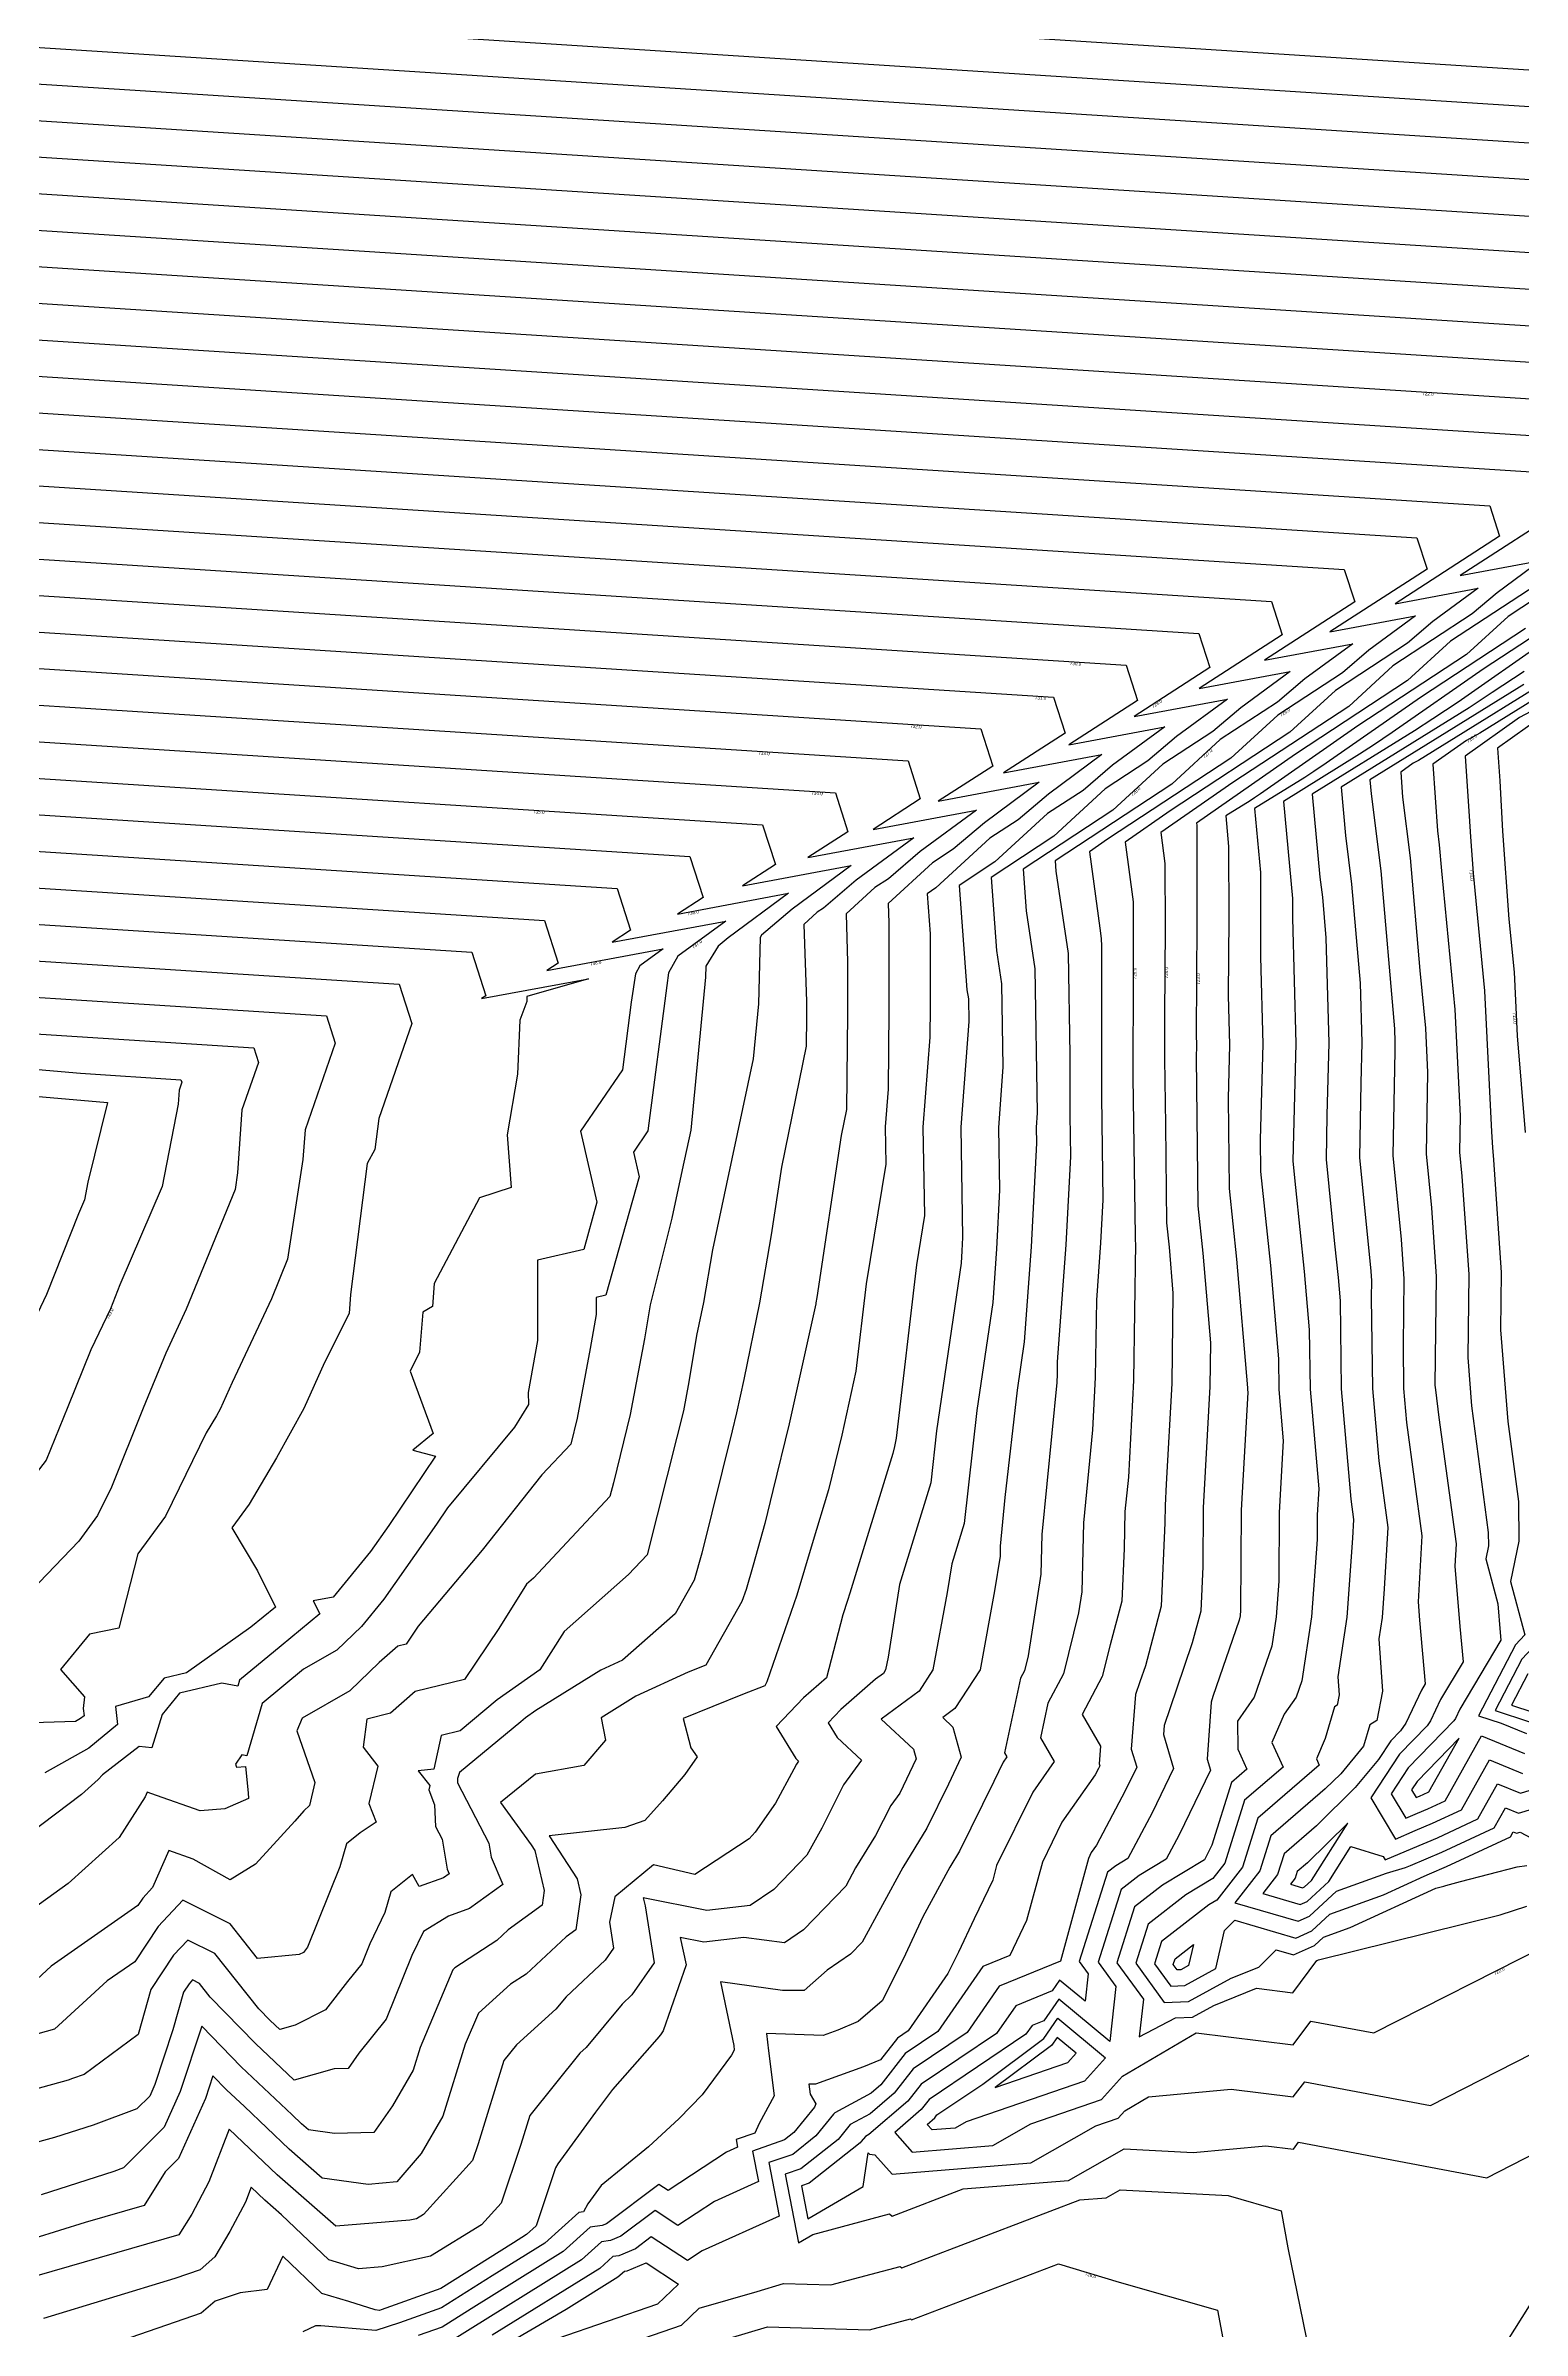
# Model space of a CAD drawing. Extents: x 1684434 to 1702565, y 997334 to 1000228.
# Drawn here: x 1701603.7 to 1701827, y 999690.6 to 1000036 of the extents above; entities that cross this region are included whole.
import ezdxf

# ---------------------------------------------------------------- set-up
doc = ezdxf.new("R2010")
doc.units = 0
doc.layers.add('Default', color=7, linetype='Continuous')

msp = doc.modelspace()

# ---------------------------------------------------------------- linework, layer by layer
at = {"layer": 'Default'}
for points in [[(1700833.93, 1000090.49), (1701943.03, 1000019.46)], [(1700896.91, 1000091.98), (1701954.03, 1000024.28)], [(1700644.97, 1000086.02), (1701910.04, 1000004.99)], [(1700707.96, 1000087.51), (1701921.04, 1000009.81)], [(1700770.94, 1000089), (1701932.04, 1000014.63)], [(1700519, 1000083.03), (1701888.05, 999995.35)], [(1700581.98, 1000084.53), (1701899.05, 1000000.17)], [(1700393.03, 1000080.05), (1701866.06, 999985.71)], [(1700456.01, 1000081.54), (1701877.06, 999990.53)], [(1700330.04, 1000078.56), (1701855.07, 999980.89)], [(1700309.66, 1000074.34), (1701844.07, 999976.07)], [(1700374.63, 1000064.65), (1701833.07, 999971.24)], [(1700439.59, 1000054.97), (1701822.08, 999966.42), (1701823.56, 999961.82), (1701807.76, 999951.62), (1701820.33, 999953.97), (1701813.5, 999948.93), (1701809.63, 999945.64), (1701798.74, 999938.52), (1701791.84, 999932.18), (1701773.75, 999920.29), (1701766.96, 999915.56), (1701768.17, 999906.54), (1701768.18, 999901.9), (1701768.14, 999895.5), (1701768.13, 999879.97), (1701768.44, 999856.03), (1701768.45, 999855.39), (1701768.46, 999855.24), (1701768.49, 999854.94), (1701768.21, 999834.18), (1701767.43, 999819.55), (1701766.92, 999814.39), (1701766.79, 999808.78), (1701766.43, 999800.79), (1701764.68, 999794.22), (1701763.49, 999789.41), (1701760.47, 999783.7), (1701763.22, 999778.88), (1701763.01, 999776.23), (1701763.11, 999775.91), (1701762.91, 999775.49), (1701762.39, 999774.53), (1701757.39, 999767.38), (1701754.45, 999761.37), (1701752.04, 999752.53), (1701749.53, 999747.25), (1701745.42, 999745.56), (1701738.6, 999735.73), (1701733.7, 999732.43), (1701729.99, 999727.7), (1701728.52, 999726.44), (1701723.05, 999723.45), (1701722.84, 999723.23), (1701720.19, 999719.95), (1701716.68, 999717.17), (1701713.05, 999715.92), (1701714.64, 999707.85), (1701702.99, 999702.58), (1701700.77, 999701.13), (1701695.27, 999704.7), (1701692.87, 999702.9), (1701690.37, 999701.85), (1701689.49, 999701.74), (1701687.48, 999699.93), (1701671.22, 999689.83)], [(1700504.56, 1000045.28), (1701811.08, 999961.6), (1701812.61, 999956.85), (1701797.9, 999947.35), (1701810.85, 999949.77), (1701803.81, 999944.59), (1701799.82, 999941.19), (1701790.03, 999934.79), (1701782.92, 999928.26), (1701764.28, 999916.01), (1701761.56, 999914.11), (1701763.12, 999902.55), (1701763.34, 999901.02), (1701763.37, 999899.84), (1701763.35, 999877.14), (1701763.56, 999861.51), (1701763.23, 999854.99), (1701762.59, 999846.34), (1701762.43, 999834.65), (1701762.01, 999826.71), (1701760.63, 999812.64), (1701760.38, 999802.2), (1701759.89, 999799.05), (1701757.61, 999789.83), (1701755.26, 999785.4), (1701754.13, 999780.15), (1701756.19, 999776.55), (1701752.96, 999771.94), (1701747.51, 999760.84), (1701746.92, 999758.65), (1701744.11, 999752.76), (1701741.74, 999747.73), (1701740.15, 999744.52), (1701734.15, 999735.87), (1701732.5, 999734.76), (1701729.93, 999731.47), (1701727.35, 999730.39), (1701720.11, 999727.78), (1701719.11, 999727.81), (1701719.29, 999726.29), (1701720.18, 999724.79), (1701719.96, 999724.3), (1701716.85, 999720.46), (1701715.45, 999719.35), (1701710.59, 999717.67), (1701711.49, 999713.06), (1701704.84, 999710.04), (1701699.29, 999706.43), (1701695.85, 999708.66), (1701690.68, 999704.79), (1701689.1, 999704.13), (1701687.77, 999703.95), (1701684.71, 999701.21), (1701664.82, 999688.85)], [(1700569.52, 1000035.6), (1701800.09, 999956.78), (1701801.66, 999951.89), (1701788.03, 999943.09), (1701801.37, 999945.58), (1701794.11, 999940.24), (1701790.01, 999936.75), (1701781.32, 999931.07), (1701774, 999924.34), (1701756.35, 999912.74), (1701756.47, 999911.16), (1701758.31, 999898.73), (1701758.58, 999883.43), (1701758.58, 999874.31), (1701758.66, 999868.03), (1701757.99, 999854.68), (1701756.68, 999836.98), (1701756.66, 999835.12), (1701756.59, 999833.86), (1701754.34, 999810.89), (1701754.2, 999804.91), (1701752.3, 999792.56), (1701751.72, 999790.26), (1701751.14, 999789.15), (1701748.72, 999777.86), (1701749.06, 999777.26), (1701748.52, 999776.49), (1701747.08, 999773.56), (1701741.91, 999763.01), (1701740.45, 999760.62), (1701736.36, 999753.11), (1701733.35, 999746.71), (1701730.22, 999740.41), (1701726.58, 999737.26), (1701723.49, 999735.97), (1701721.25, 999735.16), (1701712.68, 999735.45), (1701712.99, 999732.83), (1701713.88, 999726.03), (1701711.6, 999721.86), (1701710.96, 999720.4), (1701708.12, 999719.42), (1701708.34, 999718.26), (1701706.68, 999717.51), (1701697.81, 999711.73), (1701696.44, 999712.62), (1701688.5, 999706.68), (1701687.83, 999706.4), (1701686.05, 999706.16), (1701681.95, 999702.49), (1701668.02, 999693.84), (1701663.63, 999691.07), (1701660.02, 999689.78)], [(1700634.49, 1000025.91), (1701789.09, 999951.96), (1701790.71, 999946.93), (1701778.16, 999938.82), (1701791.89, 999941.39), (1701784.42, 999935.89), (1701780.2, 999932.3), (1701772.62, 999927.34), (1701765.09, 999920.42), (1701751.51, 999911.49), (1701751.99, 999905.18), (1701753.29, 999896.44), (1701753.66, 999874.67), (1701753.49, 999872.42), (1701753.53, 999870.07), (1701752.75, 999854.38), (1701751.69, 999840.03), (1701750.62, 999832.72), (1701748.77, 999816.47), (1701748.05, 999809.14), (1701748.02, 999807.61), (1701747.21, 999802.38), (1701745, 999790.41), (1701741.18, 999784.58), (1701739.36, 999783.22), (1701740.91, 999781.78), (1701742.17, 999777.21), (1701740.23, 999773.15), (1701736.97, 999766.5), (1701733.32, 999760.56), (1701727.17, 999749.25), (1701725.43, 999747.45), (1701721.87, 999745.01), (1701718.39, 999741.96), (1701715.11, 999741.96), (1701705.76, 999743.26), (1701707.74, 999733.62), (1701707.83, 999732.94), (1701707.42, 999732.18), (1701702.99, 999726.17), (1701699.5, 999722.58), (1701694.87, 999718.32), (1701687.71, 999712.47), (1701685.68, 999709.69), (1701685.02, 999708.46), (1701684.32, 999708.37), (1701679.18, 999703.76), (1701671.23, 999698.82), (1701663.54, 999693.98), (1701657.22, 999691.72), (1701653.64, 999690.52), (1701645.3, 999691.25), (1701644.51, 999691.23), (1701642.58, 999690.35)], [(1700699.45, 1000016.22), (1701778.09, 999947.14), (1701779.76, 999941.96), (1701768.29, 999934.56), (1701782.41, 999937.19), (1701774.73, 999931.54), (1701770.39, 999927.85), (1701763.91, 999923.61), (1701756.17, 999916.5), (1701746.67, 999910.25), (1701747.51, 999899.2), (1701748.26, 999894.15), (1701748.47, 999881.57), (1701747.78, 999872.45), (1701747.95, 999862.94), (1701747.51, 999854.07), (1701746.91, 999845.96), (1701744.53, 999829.64), (1701742.58, 999812.57), (1701740.72, 999806.48), (1701740.02, 999802.12), (1701737.86, 999790.41), (1701735.78, 999787.23), (1701730.07, 999782.97), (1701734.95, 999778.43), (1701735.35, 999776.98), (1701732.86, 999771.79), (1701731.49, 999769.9), (1701729.2, 999765.39), (1701726.18, 999760.49), (1701724.69, 999757.74), (1701718.32, 999751.13), (1701715.42, 999749.13), (1701709.3, 999749.97), (1701703.22, 999749.27), (1701699.63, 999749.98), (1701700.56, 999745.83), (1701697.08, 999735.85), (1701696.66, 999735.23), (1701696.14, 999734.6), (1701689.4, 999726.97), (1701686.82, 999723.55), (1701681.14, 999715.76), (1701680.8, 999715.12), (1701677.88, 999706.35), (1701676.41, 999705.04), (1701674.43, 999703.8), (1701663.45, 999696.89), (1701654.41, 999693.67), (1701654.19, 999693.59), (1701653.53, 999693.65), (1701649.55, 999694.91), (1701645.46, 999696.14), (1701639.55, 999701.78), (1701637.2, 999696.72), (1701633.12, 999696.26), (1701629.32, 999694.98), (1701627.23, 999693.14), (1701613.93, 999688.56)], [(1700764.42, 1000006.54), (1701767.1, 999942.32), (1701768.81, 999937), (1701758.42, 999930.29), (1701772.93, 999933), (1701765.04, 999927.2), (1701760.58, 999923.4), (1701755.2, 999919.89), (1701747.25, 999912.58), (1701741.82, 999909.01), (1701743.02, 999893.23), (1701743.23, 999891.86), (1701743.29, 999888.46), (1701742.07, 999872.47), (1701742.37, 999855.81), (1701742.26, 999853.77), (1701742.13, 999851.9), (1701738.43, 999826.57), (1701737.54, 999818.71), (1701732.83, 999803.34), (1701731.08, 999792.36), (1701730.72, 999790.41), (1701730.38, 999789.88), (1701729.21, 999789.01), (1701723.94, 999784.44), (1701722.02, 999782.43), (1701723.4, 999780.19), (1701727.09, 999776.78), (1701724.37, 999773.04), (1701721.05, 999766.51), (1701718.81, 999762.4), (1701713.79, 999757.24), (1701710.23, 999754.8), (1701703.66, 999754.05), (1701694.07, 999755.94), (1701694.33, 999754.75), (1701695.71, 999746.15), (1701692.35, 999741.28), (1701690.87, 999739.89), (1701685.44, 999733.35), (1701684.45, 999732.45), (1701676.93, 999723.04), (1701675.57, 999718.65), (1701672.59, 999709.77), (1701669.62, 999706.51), (1701661.87, 999701.8), (1701654.58, 999700.16), (1701651.01, 999699.88), (1701646.51, 999701.24), (1701639.36, 999708.05), (1701636.83, 999710.27), (1701634.76, 999712.23), (1701633.89, 999709.96), (1701631.52, 999705.53), (1701629.27, 999701.66), (1701627.03, 999699.71), (1701623.23, 999698.4), (1701603.37, 999692.35)], [(1700829.38, 999996.85), (1701756.1, 999937.5), (1701757.86, 999932.03), (1701748.56, 999926.03), (1701763.44, 999928.81), (1701755.35, 999922.85), (1701750.77, 999918.95), (1701746.5, 999916.16), (1701738.33, 999908.66), (1701736.98, 999907.76), (1701737.44, 999901.7), (1701737.44, 999890.68), (1701737.39, 999886.08), (1701736.36, 999872.5), (1701736.6, 999859.13), (1701735.37, 999851.66), (1701732.33, 999825.44), (1701732.06, 999824.19), (1701731.8, 999823.14), (1701725.32, 999802.02), (1701724.98, 999800.89), (1701724.24, 999798.74), (1701721.79, 999789.2), (1701718.29, 999786.18), (1701714.15, 999781.84), (1701717.13, 999777.02), (1701717.56, 999776.62), (1701717.24, 999776.19), (1701716.85, 999775.42), (1701714.05, 999770.27), (1701710.97, 999765.91), (1701710.09, 999764.86), (1701701.85, 999759.51), (1701695.63, 999760.94), (1701689.76, 999756.09), (1701688.95, 999752.28), (1701689.57, 999748.35), (1701688.31, 999746.52), (1701682.41, 999740.97), (1701680.86, 999739.1), (1701674.88, 999733.71), (1701673, 999731.36), (1701669.08, 999718.76), (1701668.23, 999716.22), (1701660.82, 999708.08), (1701659.76, 999707.43), (1701658.76, 999707.21), (1701647.56, 999706.33), (1701638.68, 999714.1), (1701631.44, 999720.98), (1701628.39, 999713.02), (1701625.78, 999708.15), (1701623.82, 999704.99), (1701602.35, 999698.81)], [(1700894.35, 999987.17), (1701745.11, 999932.68), (1701746.91, 999927.07), (1701738.69, 999921.76), (1701753.96, 999924.62), (1701745.65, 999918.5), (1701740.96, 999914.5), (1701737.79, 999912.43), (1701731.11, 999906.29), (1701731.21, 999903.38), (1701731.2, 999890.16), (1701731.08, 999878.24), (1701730.64, 999872.53), (1701730.75, 999866.9), (1701727.77, 999848.78), (1701726.24, 999835.61), (1701724.09, 999825.9), (1701722.1, 999817.67), (1701719.59, 999809.49), (1701717.29, 999801.74), (1701712.77, 999788.62), (1701712.43, 999788.01), (1701709.06, 999786.68), (1701700.12, 999783.07), (1701701.25, 999778.66), (1701702.23, 999777.28), (1701700.36, 999774.63), (1701696.97, 999770.62), (1701694.29, 999767.67), (1701691.27, 999766.58), (1701679.82, 999765.33), (1701684.09, 999758.84), (1701684.65, 999756.43), (1701683.85, 999751.14), (1701682.4, 999750.08), (1701676.36, 999744.44), (1701673.99, 999742.89), (1701669.13, 999738.52), (1701667.15, 999733.82), (1701663.78, 999722.96), (1701660.48, 999717.32), (1701656.78, 999713.01), (1701652.45, 999712.62), (1701645.5, 999713.59), (1701640.54, 999717.94), (1701633.74, 999724.39), (1701631.06, 999726.93), (1701628.98, 999729.06), (1701627.85, 999725.62), (1701623.77, 999716.53), (1701621.78, 999714.54), (1701618.61, 999709.43), (1701609.66, 999706.85), (1701601.89, 999704.45)], [(1700959.31, 999977.48), (1701734.11, 999927.85), (1701735.96, 999922.11), (1701728.82, 999917.5), (1701744.48, 999920.42), (1701735.96, 999914.15), (1701731.14, 999910.05), (1701729.08, 999908.71), (1701724.73, 999904.71), (1701724.97, 999897.42), (1701724.97, 999889.63), (1701724.82, 999875.17), (1701724.02, 999871.23), (1701720.3, 999846.73), (1701720.16, 999845.9), (1701720.15, 999845.79), (1701716.12, 999827.6), (1701713.68, 999817.53), (1701712.46, 999812.56), (1701710.69, 999806.25), (1701709.61, 999802.6), (1701708.98, 999800.77), (1701703.54, 999791.12), (1701700.85, 999790.06), (1701692.96, 999786.47), (1701687.69, 999783.18), (1701688.38, 999779.82), (1701685.09, 999775.96), (1701677.76, 999774.64), (1701672.46, 999770.38), (1701677.09, 999763.99), (1701677.68, 999763.1), (1701679.1, 999757.07), (1701678.76, 999754.83), (1701673.65, 999751.12), (1701671.93, 999749.51), (1701665.59, 999745.37), (1701665.28, 999745.09), (1701660.34, 999733.35), (1701659.27, 999729.89), (1701656.12, 999724.52), (1701653.3, 999720.47), (1701647.36, 999720.31), (1701643.44, 999720.86), (1701642.39, 999721.77), (1701640.96, 999723.13), (1701633.25, 999730.43), (1701627.29, 999736.54), (1701624.03, 999726.67), (1701621.6, 999721.26), (1701615.46, 999715.14), (1701613.99, 999714.6), (1701602.99, 999711.06)], [(1701024.28, 999967.79), (1701723.12, 999923.03), (1701725.01, 999917.14), (1701718.95, 999913.23), (1701735, 999916.23), (1701726.27, 999909.81), (1701721.33, 999905.61), (1701720.38, 999904.98), (1701718.36, 999903.12), (1701718.74, 999891.47), (1701718.73, 999889.11), (1701718.69, 999884.73), (1701714.96, 999866.43), (1701713.41, 999856.22), (1701711.67, 999845.93), (1701709.27, 999834.32), (1701708.16, 999829.3), (1701707.49, 999826.55), (1701702.93, 999808.07), (1701701.78, 999803.99), (1701698.88, 999798.9), (1701690.92, 999791.87), (1701687.63, 999790.38), (1701677.84, 999784.29), (1701676.27, 999783.19), (1701675.57, 999782.59), (1701666.3, 999774.91), (1701665.95, 999773.98), (1701665.98, 999773.33), (1701670.7, 999764.21), (1701671.06, 999762.1), (1701672.85, 999757.97), (1701667.8, 999754.34), (1701664.61, 999753.19), (1701660.82, 999750.85), (1701659.09, 999747.22), (1701655.18, 999737.59), (1701651.04, 999732.46), (1701649.44, 999730.16), (1701647.34, 999730.1), (1701641.28, 999728.4), (1701635.44, 999733.93), (1701628.59, 999740.95), (1701626.93, 999743.03), (1701625.91, 999743.54), (1701625.38, 999742.97), (1701624.51, 999741.68), (1701622.93, 999735.98), (1701620.2, 999727.71), (1701619.43, 999725.99), (1701617.48, 999724.04), (1701610.88, 999721.61), (1701605.04, 999719.73), (1701597.11, 999717.54)], [(1701834.51, 999966.78), (1701817.63, 999955.88), (1701829.82, 999958.16), (1701823.19, 999953.28), (1701819.44, 999950.09), (1701807.44, 999942.24), (1701800.76, 999936.1), (1701783.22, 999924.57), (1701772.35, 999917.01), (1701772.97, 999912.35), (1701772.99, 999902.65), (1701772.91, 999889.25), (1701772.9, 999882.8), (1701773.03, 999872.85), (1701773.19, 999857.99), (1701773.58, 999854.32), (1701774.17, 999847.4), (1701773.99, 999833.72), (1701773.17, 999818.51), (1701772.98, 999815.26), (1701772.97, 999812.64), (1701772.4, 999800.05), (1701770.01, 999791.05), (1701769.18, 999788.62), (1701768.53, 999786.7), (1701767.87, 999778.43), (1701768.69, 999775.7), (1701766.97, 999772.15), (1701762.6, 999763.92), (1701761.83, 999762.83), (1701761.38, 999761.91), (1701757.17, 999746.4), (1701747.9, 999742.59), (1701743.05, 999735.6), (1701734.9, 999730.11), (1701732.03, 999726.45), (1701728.36, 999723.3), (1701725.37, 999721.67), (1701724.93, 999721.18), (1701723.52, 999719.44), (1701717.91, 999715), (1701715.52, 999714.17), (1701717.55, 999703.81), (1701719.72, 999705.07), (1701731.32, 999708.17), (1701731.69, 999707.84), (1701742.46, 999711.95), (1701758.36, 999713.24), (1701766.78, 999718.02), (1701777.23, 999717.47), (1701788.23, 999718.48), (1701792.41, 999717.97), (1701793.17, 999719), (1701821.64, 999713.63), (1701829.23, 999717.48)], [(1701089.24, 999958.11), (1701712.12, 999918.21), (1701714.06, 999912.18), (1701709.08, 999908.97), (1701725.52, 999912.04), (1701716.58, 999905.46), (1701711.96, 999901.53), (1701711.74, 999901.17), (1701711.5, 999891.15), (1701710.68, 999882.79), (1701706.68, 999863.91), (1701704.52, 999853.95), (1701703.17, 999845.99), (1701702.13, 999841), (1701700.96, 999833.98), (1701700.14, 999829.59), (1701699.16, 999825.63), (1701694.64, 999807.82), (1701691.85, 999804.83), (1701682.1, 999796.22), (1701678.43, 999790.44), (1701671.96, 999785.91), (1701666.39, 999781.19), (1701663.49, 999780.5), (1701662.39, 999775.39), (1701660.01, 999775.18), (1701661.78, 999772.93), (1701661.62, 999772.27), (1701662.47, 999770.03), (1701662.65, 999766.76), (1701663.64, 999764.84), (1701664.42, 999760.3), (1701664.72, 999759.61), (1701663.88, 999759), (1701660.16, 999757.67), (1701659.16, 999759.51), (1701655.89, 999756.86), (1701654.98, 999753.74), (1701652.73, 999749.02), (1701651.48, 999745.96), (1701649.33, 999743.3), (1701645.99, 999739.04), (1701641.4, 999736.7), (1701639.09, 999736.05), (1701637.63, 999737.43), (1701635.92, 999739.19), (1701629.26, 999747.52), (1701625.17, 999749.56), (1701623.04, 999747.29), (1701619.58, 999742.11), (1701617.69, 999735.27), (1701609.52, 999729.27), (1701607.76, 999728.62), (1701607.09, 999728.41), (1701592.63, 999724.41)], [(1701839.06, 999958.99), (1701824.86, 999949.7), (1701818.59, 999943.94), (1701802.16, 999933.14), (1701787.4, 999922.87), (1701786.49, 999922.27), (1701785.83, 999921.83), (1701782.17, 999919.56), (1701782.6, 999914.9), (1701782.61, 999904.15), (1701782.54, 999892.37), (1701782.75, 999884.93), (1701782.54, 999876.82), (1701782.68, 999863.19), (1701783.8, 999852.5), (1701785.47, 999833.09), (1701785.47, 999832.81), (1701785.51, 999832.34), (1701784.49, 999814.57), (1701784.39, 999799.45), (1701784.35, 999798.58), (1701784.19, 999797.96), (1701780.23, 999786.42), (1701779.93, 999785.53), (1701779.35, 999776.93), (1701779.84, 999775.27), (1701775.1, 999765.46), (1701773.15, 999761.8), (1701769.05, 999759.33), (1701766.34, 999757.23), (1701762.85, 999746.23), (1701765.53, 999742.55), (1701764.63, 999734.24), (1701756.91, 999740.63), (1701754.63, 999737.37), (1701752.87, 999736.65), (1701751.95, 999735.33), (1701737.29, 999725.45), (1701736.11, 999723.95), (1701732.09, 999720.5), (1701734.73, 999717.52), (1701746.95, 999718.51), (1701752.7, 999721.78), (1701763.36, 999725.45), (1701766.54, 999728.97), (1701777.7, 999735.53), (1701792.35, 999733.73), (1701795.02, 999737.33), (1701804.55, 999735.53), (1701830.41, 999748.66)], [(1701829.25, 999954.54), (1701816.15, 999945.97), (1701809.67, 999940.02), (1701792.69, 999928.86), (1701777.74, 999918.45), (1701777.78, 999918.16), (1701777.8, 999903.4), (1701777.7, 999886.51), (1701777.75, 999884.84), (1701777.7, 999883.02), (1701777.94, 999860.59), (1701778.69, 999853.41), (1701779.85, 999839.86), (1701779.76, 999833.25), (1701779.37, 999825.9), (1701778.74, 999814.91), (1701778.68, 999806.04), (1701778.38, 999799.32), (1701777.1, 999794.5), (1701774.71, 999787.52), (1701772.84, 999782.01), (1701772.73, 999780.63), (1701774.27, 999775.49), (1701771.03, 999768.8), (1701767.37, 999761.91), (1701765.52, 999760.8), (1701764.3, 999759.85), (1701760.01, 999746.32), (1701761.35, 999744.47), (1701760.9, 999740.32), (1701757.04, 999743.52), (1701755.9, 999741.89), (1701750.39, 999739.62), (1701747.5, 999735.46), (1701736.09, 999727.78), (1701734.07, 999725.2), (1701728.2, 999720.16), (1701727.7, 999719.89), (1701727.02, 999719.14), (1701726.85, 999718.93), (1701719.15, 999712.83), (1701717.99, 999712.43), (1701718.97, 999707.43), (1701727.34, 999712.29), (1701728.06, 999717.38), (1701728.27, 999717.21), (1701729.11, 999717.1), (1701731.7, 999714.18), (1701752.66, 999715.88), (1701762.52, 999721.47), (1701765.91, 999722.64), (1701766.92, 999723.76), (1701770.47, 999725.85), (1701782.96, 999727.01), (1701792.38, 999725.85), (1701794.1, 999728.16), (1701813.1, 999724.58), (1701831.03, 999733.68)], [(1701836.42, 999951.78), (1701821.1, 999941.71), (1701807.33, 999932.13), (1701804.48, 999930.23), (1701802.41, 999928.86), (1701790.88, 999921.73), (1701792.24, 999907.07), (1701792.24, 999905.65), (1701792.23, 999904.1), (1701792.75, 999885.11), (1701792.34, 999869.41), (1701792.3, 999867.34), (1701792.69, 999863.38), (1701794.03, 999850.67), (1701794.79, 999841.84), (1701794.91, 999832.88), (1701796.22, 999817.78), (1701795.99, 999813.87), (1701795.97, 999810.13), (1701795.13, 999798.42), (1701793.65, 999788.78), (1701792.81, 999786.32), (1701791.01, 999783.72), (1701789.15, 999779.42), (1701790.82, 999775.72), (1701785.02, 999770.71), (1701782.01, 999761.18), (1701780.21, 999758.86), (1701776.1, 999756.39), (1701770.41, 999751.99), (1701768.54, 999746.06), (1701772.83, 999740.15), (1701776.53, 999740.3), (1701783, 999743.83), (1701787.14, 999745.49), (1701789.8, 999748.11), (1701792.43, 999747.35), (1701795.58, 999748.76), (1701796.93, 999750.01), (1701800.96, 999751.46), (1701813.95, 999757.43), (1701815.15, 999757.73), (1701815.45, 999757.83), (1701817.67, 999758.41), (1701826.23, 999760.67), (1701827.67, 999760.85)], [(1701154.21, 999948.42), (1701701.12, 999913.39), (1701703.11, 999907.22), (1701699.22, 999904.7), (1701716.04, 999907.85), (1701706.89, 999901.11), (1701705.42, 999899.86), (1701703.53, 999896.82), (1701703.49, 999895.15), (1701701.24, 999872.04), (1701699.96, 999866.02), (1701698.38, 999858.73), (1701695.09, 999845.61), (1701694.23, 999840.46), (1701692.1, 999829.03), (1701689.55, 999818.71), (1701689.03, 999816.65), (1701677.47, 999804.27), (1701676.43, 999803.36), (1701672.2, 999796.68), (1701667.05, 999788.98), (1701659.55, 999787.13), (1701655.82, 999783.87), (1701652.26, 999782.95), (1701651.69, 999778.73), (1701653.94, 999775.89), (1701652.58, 999770.22), (1701653.65, 999767.4), (1701651.25, 999765.78), (1701649.21, 999764.13), (1701648.2, 999760.66), (1701643.29, 999748.52), (1701642.66, 999747.71), (1701642.03, 999747.39), (1701635.75, 999746.8), (1701631.6, 999752.01), (1701624.43, 999755.59), (1701620.71, 999751.6), (1701617.17, 999746.3), (1701613, 999743.39), (1701605.05, 999736.12), (1701595.24, 999733.4)], [(1701827.51, 999947.86), (1701811.63, 999937.42), (1701797.37, 999927.5), (1701795.49, 999926.25), (1701794.12, 999925.35), (1701786.53, 999920.65), (1701787.42, 999910.99), (1701787.43, 999904.9), (1701787.39, 999898.24), (1701787.75, 999885.02), (1701787.37, 999870.62), (1701787.43, 999865.78), (1701788.91, 999851.58), (1701790.13, 999837.46), (1701790.19, 999832.84), (1701790.86, 999825.06), (1701790.24, 999814.22), (1701790.17, 999803.83), (1701789.79, 999798.45), (1701789.11, 999794.01), (1701786.47, 999786.3), (1701783.96, 999782.67), (1701783.98, 999778.46), (1701785.35, 999775.41), (1701783.03, 999773.41), (1701780.03, 999763.92), (1701779.16, 999762.11), (1701778.93, 999761.68), (1701772.57, 999757.86), (1701768.38, 999754.61), (1701765.69, 999746.15), (1701769.71, 999740.62), (1701769.09, 999734.92), (1701774.58, 999737.81), (1701777.12, 999737.92), (1701780.35, 999739.68), (1701786.83, 999742.28), (1701792.32, 999741.61), (1701795.94, 999746.5), (1701796.01, 999746.48), (1701796.18, 999746.57), (1701823.65, 999753.41), (1701827.69, 999754.72)], [(1701830.57, 999945.99), (1701817.3, 999936.76), (1701813.48, 999934.21), (1701810.69, 999932.38), (1701795.24, 999922.82), (1701796.4, 999910.27), (1701796.78, 999907.26), (1701797.31, 999901.1), (1701797.75, 999885.21), (1701797.46, 999874.28), (1701797.34, 999867.61), (1701798.61, 999854.86), (1701799.14, 999849.76), (1701799.44, 999846.21), (1701799.62, 999832.91), (1701801.07, 999816.21), (1701801.49, 999813.14), (1701801.33, 999810.33), (1701800.47, 999798.39), (1701799.09, 999789.39), (1701799.29, 999786.64), (1701798.99, 999785.09), (1701798.61, 999784.86), (1701797.21, 999780.06), (1701795.87, 999776.96), (1701796.28, 999776.03), (1701787.01, 999768.01), (1701784.67, 999760.62), (1701780.8, 999755.63), (1701779.62, 999754.92), (1701772.45, 999749.36), (1701771.38, 999745.98), (1701773.83, 999742.6), (1701775.95, 999742.69), (1701780.67, 999745.27), (1701781.98, 999751.02), (1701783.54, 999752.56), (1701792.76, 999749.88), (1701795.2, 999750.98), (1701797.92, 999753.48), (1701806, 999756.39), (1701812.19, 999759.24), (1701812.97, 999759.6), (1701815.57, 999760.69), (1701825.22, 999765.19), (1701825.64, 999765.94), (1701826.14, 999765.74), (1701826.67, 999765.91), (1701832.67, 999762.72)], [(1701843.84, 999946.44), (1701820.59, 999932.05), (1701818.55, 999930.95), (1701813.5, 999927.35), (1701814.18, 999917.28), (1701814.45, 999915.16), (1701814.79, 999911.23), (1701816.83, 999890.25), (1701817.61, 999874.21), (1701817.51, 999868.72), (1701817.87, 999865.09), (1701818.91, 999850.19), (1701818.76, 999837.66), (1701819.35, 999830.37), (1701821.87, 999811.18), (1701821.9, 999809.2), (1701821.47, 999807.2), (1701823.31, 999800.41), (1701823.68, 999796.06), (1701823.78, 999794.92), (1701817.58, 999784.49), (1701816.9, 999783.07), (1701816.67, 999782.73), (1701809.77, 999775.61), (1701807.19, 999771.69), (1701809.41, 999767.98), (1701811.18, 999768.75), (1701812.74, 999769.41), (1701815.33, 999770.61), (1701820.86, 999780.44), (1701827.34, 999777.79)], [(1701827.27, 999941.38), (1701822.47, 999938.19), (1701818.98, 999935.89), (1701799.6, 999923.9), (1701800.28, 999916.58), (1701801.19, 999909.23), (1701802.5, 999894.24), (1701802.75, 999885.3), (1701802.59, 999879.15), (1701802.39, 999867.89), (1701804.08, 999850.72), (1701804.19, 999849.25), (1701804.16, 999846.75), (1701804.34, 999832.95), (1701805.29, 999822.03), (1701806.66, 999811.93), (1701806.12, 999802.67), (1701805.81, 999798.36), (1701805.31, 999795.1), (1701805.89, 999787.21), (1701805.03, 999782.76), (1701803.95, 999782.1), (1701803, 999778.88), (1701799.56, 999774.73), (1701797.21, 999772.42), (1701789, 999765.32), (1701787.33, 999760.06), (1701783.55, 999755.18), (1701793.09, 999752.42), (1701794.83, 999753.2), (1701798.91, 999756.95), (1701806.46, 999759.67), (1701809.35, 999760.54), (1701810.11, 999760.86), (1701814.86, 999762.87), (1701822.74, 999766.54), (1701824.45, 999769.57), (1701826.44, 999768.75), (1701828.58, 999769.43)], [(1701835.55, 999942.92), (1701811.29, 999927.9), (1701810.52, 999927.49), (1701808.63, 999926.14), (1701808.88, 999922.36), (1701810.03, 999913.18), (1701811.51, 999896.18), (1701812.37, 999887.43), (1701812.69, 999880.74), (1701812.47, 999868.45), (1701813.27, 999860.3), (1701814, 999849.88), (1701813.8, 999833.49), (1701813.86, 999832.74), (1701814.41, 999828.6), (1701817, 999809.49), (1701816.8, 999806.11), (1701817.58, 999796.99), (1701818.05, 999791.63), (1701814.66, 999785.94), (1701813.15, 999782.73), (1701812.63, 999781.97), (1701808.46, 999777.66), (1701804.12, 999771.06), (1701807.84, 999764.83), (1701810.82, 999766.12), (1701813.45, 999767.23), (1701817.8, 999769.26), (1701822.06, 999776.81), (1701827.04, 999774.78)], [(1701219.17, 999938.73), (1701690.13, 999908.57), (1701692.16, 999902.25), (1701689.35, 999900.44), (1701706.55, 999903.65), (1701699.31, 999898.32), (1701697.89, 999895.83), (1701697.61, 999893.91), (1701694.78, 999871.93), (1701692.58, 999868.7), (1701693.43, 999864.98), (1701688.4, 999847.06), (1701686.93, 999846.71), (1701686.93, 999844.16), (1701686.02, 999839.03), (1701684.05, 999828.47), (1701683.09, 999824.57), (1701678.72, 999819.89), (1701669.71, 999808.54), (1701660.04, 999797.05), (1701658.22, 999794.32), (1701656.95, 999794.01), (1701654.13, 999791.54), (1701649.7, 999787.25), (1701642.49, 999783.11), (1701641.66, 999781.21), (1701644.42, 999773.38), (1701643.59, 999769.92), (1701642.75, 999769.1), (1701641.38, 999767.54), (1701635.4, 999761.06), (1701631.58, 999758.66), (1701626.01, 999761.78), (1701622.33, 999763.11), (1701619.87, 999757.51), (1701618.38, 999755.92), (1701617.63, 999754.8), (1701604.53, 999745.64), (1701602.39, 999743.68)], [(1701827.26, 999939.41), (1701803.96, 999924.98), (1701804.15, 999922.89), (1701805.61, 999911.21), (1701807.69, 999887.37), (1701807.75, 999885.39), (1701807.71, 999884.03), (1701807.43, 999868.17), (1701808.68, 999855.51), (1701809.09, 999849.56), (1701808.97, 999839.46), (1701809.06, 999832.98), (1701809.5, 999827.85), (1701811.83, 999810.71), (1701811.25, 999800.69), (1701811.48, 999797.93), (1701812.32, 999788.33), (1701811.75, 999787.38), (1701809.39, 999782.39), (1701808.59, 999781.21), (1701807.14, 999779.71), (1701805.26, 999776.86), (1701801.75, 999772.62), (1701795.87, 999766.85), (1701790.99, 999762.62), (1701790, 999759.49), (1701787.75, 999756.6), (1701793.42, 999754.95), (1701794.45, 999755.41), (1701797.74, 999758.43), (1701801.1, 999763.74), (1701805.96, 999762.2), (1701806.28, 999761.68), (1701810.47, 999763.49), (1701814.16, 999765.05), (1701820.27, 999767.9), (1701823.25, 999773.19), (1701826.74, 999771.76), (1701830.48, 999772.95)], [(1701834.6, 999937.87), (1701823.26, 999929.77), (1701823.59, 999924.82), (1701824.03, 999917.22), (1701824.99, 999903.93), (1701825.77, 999895.9), (1701826.23, 999886.29), (1701827.43, 999871.66)], [(1701829.89, 999936.19), (1701826.57, 999934.41), (1701818.38, 999928.56), (1701818.99, 999919.48), (1701819.17, 999916.36), (1701819.57, 999910.88), (1701821.3, 999893.08), (1701822.33, 999871.76), (1701822.52, 999869.39), (1701822.63, 999867.54), (1701823.82, 999850.5), (1701823.71, 999841.84), (1701824.83, 999828), (1701826.43, 999815.88), (1701826.5, 999809.86), (1701825.21, 999803.78), (1701827.4, 999795.7), (1701825.99, 999794.2), (1701820.4, 999783.5), (1701823.81, 999782.37), (1701827.65, 999780.8)], [(1701284.14, 999929.05), (1701679.13, 999903.75), (1701681.21, 999897.29), (1701679.48, 999896.17), (1701697.07, 999899.46), (1701693.57, 999896.89), (1701692.89, 999895.68), (1701692.26, 999891.36), (1701690.95, 999881.15), (1701684.6, 999871.88), (1701687.07, 999861.16), (1701685.06, 999853.99), (1701678.06, 999852.35), (1701678.07, 999840.23), (1701676.68, 999832.38), (1701676.69, 999830.55), (1701674.61, 999827.14), (1701664.44, 999814.9), (1701662.79, 999812.44), (1701654.83, 999801.13), (1701651.44, 999797), (1701647.73, 999793.4), (1701642.69, 999790.51), (1701636.41, 999785.33), (1701634.13, 999777.44), (1701633.35, 999777.6), (1701632.42, 999776.17), (1701632.56, 999775.71), (1701633.91, 999775.81), (1701634.32, 999771.84), (1701634.35, 999770.97), (1701630.79, 999769.41), (1701627.05, 999769.11), (1701620.43, 999771.44), (1701619.04, 999771.95), (1701618.73, 999771.24), (1701614.78, 999765.09), (1701607.11, 999758.15), (1701598.42, 999751.87)], [(1701349.1, 999919.36), (1701668.14, 999898.93), (1701670.26, 999892.33), (1701669.61, 999891.91), (1701685.76, 999894.93), (1701676.46, 999892.24), (1701676.48, 999891.46), (1701675.42, 999888.65), (1701675.06, 999880.49), (1701673.46, 999871.3), (1701674.09, 999863.35), (1701669.32, 999861.81), (1701662.44, 999848.86), (1701662.17, 999845.38), (1701660.71, 999844.52), (1701660.23, 999838.45), (1701658.81, 999835.6), (1701662.3, 999826.17), (1701659.22, 999823.63), (1701662.64, 999822.76), (1701655.59, 999812.24), (1701652.82, 999808.31), (1701647.17, 999801.42), (1701644.16, 999800.87), (1701645.13, 999798.88), (1701639.29, 999794.04), (1701633.01, 999788.87), (1701632.74, 999787.94), (1701630.31, 999788.43), (1701623.91, 999786.9), (1701621.29, 999783.7), (1701619.75, 999778.63), (1701617.82, 999778.86), (1701612.27, 999774.55), (1701611.61, 999773.83), (1701609.1, 999771.57), (1701595.22, 999761.11)], [(1701414.07, 999909.68), (1701657.14, 999894.11), (1701659.05, 999888.16), (1701654.07, 999873.8), (1701653.46, 999869.11), (1701652.31, 999866.98), (1701649.8, 999847.16), (1701649.57, 999844.33), (1701645.87, 999836.89), (1701642.73, 999829.96), (1701638.62, 999822.47), (1701634.45, 999815.5), (1701631.85, 999811.92), (1701635.75, 999805.41), (1701638.43, 999799.92), (1701634.74, 999796.87), (1701625, 999790), (1701621.59, 999789.19), (1701619.26, 999786.35), (1701614.25, 999784.87), (1701614.53, 999782.16), (1701610.22, 999778.61), (1701603.57, 999774.84)], [(1701479.03, 999899.99), (1701646.14, 999889.29), (1701647.46, 999885.2), (1701642.91, 999872.08), (1701642.6, 999867.6), (1701640.27, 999852.52), (1701637.82, 999846.51), (1701631.87, 999833.85), (1701630.06, 999829.83), (1701629.52, 999828.85), (1701627.96, 999826.25), (1701621.82, 999813.66), (1701617.62, 999807.96), (1701614.75, 999796.71), (1701610.34, 999795.84), (1701605.95, 999790.46), (1701609.55, 999786.35), (1701609.38, 999784.57), (1701609.49, 999783.49), (1701608.98, 999783.08), (1701608.2, 999782.63), (1701596.87, 999782.28)], [(1701404.07, 999898.44), (1701608.96, 999880.62), (1701624.15, 999879.64), (1701624.27, 999879.27), (1701623.86, 999878.08), (1701623.71, 999875.98), (1701621.33, 999863.52), (1701614.9, 999848.63), (1701613.47, 999845), (1701610.53, 999838.82), (1701607.02, 999830.2), (1701603.78, 999822.15), (1701597.56, 999814.08)], [(1701458.96, 999889.63), (1701613.03, 999876.23), (1701610.08, 999864.16), (1701609.57, 999861.48), (1701608.66, 999859.36), (1701603.83, 999847.18), (1701597.31, 999833.46)], [(1701544, 999890.3), (1701635.15, 999884.47), (1701635.87, 999882.24), (1701633.38, 999875.08), (1701632.72, 999865.55), (1701632.33, 999863.05), (1701624.96, 999844.97), (1701621.84, 999838.31), (1701618.44, 999829.99), (1701613.63, 999818.03), (1701611.55, 999813.77), (1701608.69, 999809.88), (1701601.49, 999802.38)], [(1701830.25, 999795.55), (1701826.93, 999792.02), (1701822.89, 999784.29), (1701828.1, 999782.56)], [(1701827.87, 999789.83), (1701825.39, 999785.07), (1701828.59, 999784.02)], [(1701811.09, 999773.56), (1701810.27, 999772.31), (1701810.97, 999771.13), (1701811.54, 999771.38), (1701812.04, 999771.59), (1701812.86, 999771.97), (1701817.45, 999780.12), (1701811.09, 999773.56)], [(1701794.53, 999761.27), (1701792.97, 999759.93), (1701792.66, 999758.93), (1701791.94, 999758.01), (1701793.75, 999757.49), (1701794.08, 999757.63), (1701795.12, 999758.59), (1701800.63, 999767.26), (1701794.53, 999761.27)], [(1701774.49, 999746.74), (1701777.26, 999748.89), (1701776.54, 999745.72), (1701775.36, 999745.07), (1701774.83, 999745.05), (1701774.22, 999745.9), (1701774.49, 999746.74)], [(1701760.81, 999728.25), (1701742.89, 999722.08), (1701741.25, 999721.14), (1701737.75, 999720.86), (1701737, 999721.71), (1701738.15, 999722.7), (1701738.49, 999723.13), (1701745.42, 999727.8), (1701754.65, 999734.7), (1701756.78, 999737.74), (1701763.99, 999731.77), (1701760.81, 999728.25)], [(1701756.65, 999734.86), (1701755.8, 999733.64), (1701747.3, 999727.28), (1701758.27, 999731.06), (1701759.54, 999732.47), (1701756.65, 999734.86)], [(1701682.45, 999685.36), (1701699.87, 999691.36), (1701702.53, 999693.9), (1701711.27, 999696.46), (1701715.26, 999697.64), (1701722.43, 999697.44), (1701732.91, 999700.24), (1701733.17, 999700), (1701760.09, 999710.29), (1701764.07, 999710.61), (1701766.17, 999711.8), (1701782.5, 999710.94), (1701790.52, 999708.65), (1701791.57, 999703.04), (1701798.95, 999666.82)], [(1701682.4, 999693.78), (1701690.24, 999698.65), (1701691.22, 999699.53), (1701691.64, 999699.58), (1701694.52, 999700.79), (1701699.41, 999697.56), (1701696.23, 999694.52), (1701665.77, 999684.03), (1701682.4, 999693.78)], [(1701704.23, 999688.53), (1701712.84, 999691.09), (1701728.26, 999690.64), (1701734.5, 999692.3), (1701734.65, 999692.16), (1701756.86, 999700.64), (1701766.05, 999697.85), (1701780.93, 999693.6), (1701786.11, 999666.05)], [(1701831.98, 999700.5), (1701811.82, 999668.46)]]:
    msp.add_lwpolyline(points, dxfattribs=at)

# ---------------------------------------------------------------- texts
for s, rotation, p in [(' 722.0', 356.3354, (1701811.67, 999983.16)), (' 730.0', 356.3354, (1701758.37, 999942.38)), (' 731.0', 356.3354, (1701753.09, 999937.19)), (' 729.0', 32.8513, (1701770.99, 999935.71)), (' 726.0', 33.1847, (1701790.38, 999934.42)), (' 732.0', 356.3354, (1701734.23, 999932.87)), (' 715.0', 35.5431, (1701818.67, 999930.43)), (' 733.0', 356.3354, (1701711.26, 999928.82)), (' 727.0', 42.5908, (1701778.8, 999928.06)), (' 728.0', 42.5908, (1701767.91, 999922.33)), (' 735.0', 356.3354, (1701677.2, 999919.95)), (' 734.0', 356.3354, (1701719.28, 999922.78)), (' 714.0', 274.1378, (1701819.01, 999911.64)), (' 736.0', 10.586, (1701700.62, 999904.46)), (' 737.0', 36.3515, (1701701.5, 999899.31)), (' 738.0', 10.586, (1701685.88, 999896.86)), (' 725.0', 89.9672, (1701768.64, 999894.65)), (' 724.0', 89.6589, (1701773.44, 999894.78)), (' 723.0', 89.6589, (1701778.24, 999893.82)), (' 713.0', 272.7592, (1701825.55, 999890.01)), (' 743.0', 64.6079, (1701613.18, 999843.23)), (' 722.0', 26.9181, (1701822.68, 999744.18)), (' 726.0', 343.0513, (1701760.64, 999698.97))]:
    msp.add_text(s, height=0.5, rotation=rotation, dxfattribs=at).set_placement(p)

doc.saveas('drawing.dxf')
